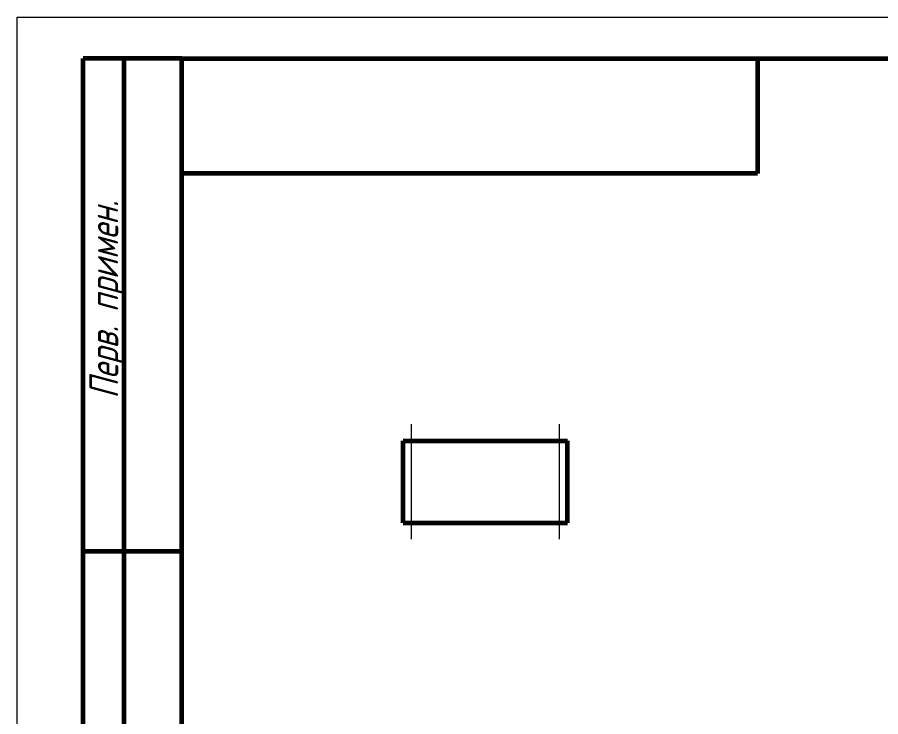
# Model space of a CAD drawing. Header units: millimetres. Extents: x 0 to 210, y 0 to 297.
# Drawn here: x 0 to 105, y 211.9 to 297 of the extents above; entities that cross this region are included whole.
import ezdxf

# ---------------------------------------------------------------- set-up
doc = ezdxf.new("R2010")
doc.units = ezdxf.units.MM
for name, pattern in [('K5LT_AXLED', [19.5, 15, -1.5, 1.5, -1.5]), ('K5LT_BASIC', [0]), ('K5LT_THIN', [0])]:
    doc.linetypes.add(name, pattern=pattern)
doc.layers.add('Системный слой', color=7, linetype='Continuous')
doc.styles.add('KTEXTSTYLE', font='GOST_AU.SHX', dxfattribs={"width": 0.96, "height": 5})

# ---------------------------------------------------------------- blocks, each defined once
blk = doc.blocks.new('U117')
at = {"color": 7, "linetype": 'K5LT_THIN', "lineweight": 18, "true_color": 0xffffff}
for p, q in [((0, 0), (0, 297)), ((0, 297), (210, 297))]:
    blk.add_line(p, q, dxfattribs=at)
at = {"color": 143, "linetype": 'K5LT_BASIC', "lineweight": 60, "true_color": 0x33acca}
for p, q in [((8, 172), (8, 292)), ((20, 292), (8, 292)), ((13, 172), (13, 292)), ((20, 5), (20, 292)), ((20, 292), (205, 292)), ((90, 292), (90, 278)), ((90, 278), (20, 278)), ((20, 232), (8, 232))]:
    blk.add_line(p, q, dxfattribs=at)
at = {"color": 7, "insert": (8.77, 250.61), "char_height": 3.5, "attachment_point": 1, "rotation": 90, "style": 'KTEXTSTYLE'}
blk.add_mtext('\\H3.5;\\W0.965;\\Q15;\\Q15;Перв. примен.', dxfattribs=at)

msp = doc.modelspace()

# ---------------------------------------------------------------- linework, layer by layer
at = {"layer": 'Системный слой', "color": 30, "linetype": 'K5LT_AXLED', "lineweight": 18, "true_color": 0xff8000}
for p, q in [((47.92, 233.49), (47.92, 247.49)), ((65.92, 233.49), (65.92, 247.49))]:
    msp.add_line(p, q, dxfattribs=at)
at = {"layer": 'Системный слой', "color": 143, "linetype": 'K5LT_BASIC', "lineweight": 60, "true_color": 0x33acca}
for p, q in [((46.92, 245.49), (47.92, 245.49)), ((46.92, 235.49), (46.92, 245.49)), ((47.92, 245.49), (65.92, 245.49)), ((65.92, 245.49), (66.92, 245.49)), ((66.92, 235.49), (66.92, 245.49)), ((46.92, 235.49), (47.92, 235.49)), ((47.92, 235.49), (65.92, 235.49)), ((65.92, 235.49), (66.92, 235.49))]:
    msp.add_line(p, q, dxfattribs=at)

# ---------------------------------------------------------------- block references
msp.add_blockref('U117', (0, 0))

doc.saveas('drawing.dxf')
